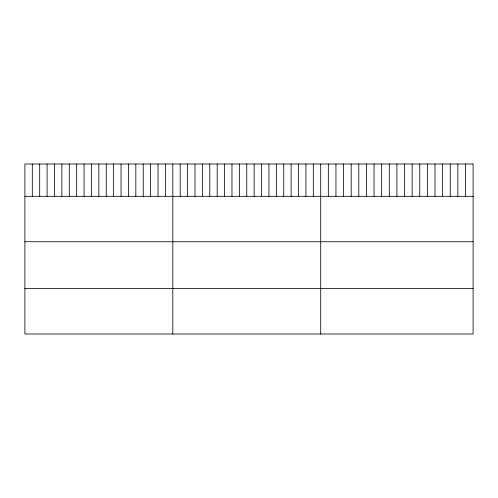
<?xml version="1.0" encoding="UTF-8"?>
<svg xmlns="http://www.w3.org/2000/svg" width="498" height="498" viewBox="0 0 498 498"><rect width="100%" height="100%" fill="white"/><g stroke="black" fill="none" stroke-linecap="round" stroke-linejoin="round"><path stroke-width="0.75" d="M24.9 196.312L473.1 196.312M24.9 241.748L473.1 241.748M24.9 288.566L473.1 288.566M465.481 163.991L465.481 196.312M457.861 163.991L457.861 196.312M450.242 163.991L450.242 196.312M442.622 163.991L442.622 196.312M435.003 163.991L435.003 196.312M427.384 163.991L427.384 196.312M419.764 163.991L419.764 196.312M412.145 163.991L412.145 196.312M404.525 163.991L404.525 196.312M396.906 163.991L396.906 196.312M389.287 163.991L389.287 196.312M381.667 163.991L381.667 196.312M374.048 163.991L374.048 196.312M366.428 163.991L366.428 196.312M358.809 163.991L358.809 196.312M351.19 163.991L351.19 196.312M343.57 163.991L343.57 196.312M335.951 163.991L335.951 196.312M328.331 163.991L328.331 196.312M320.712 163.991L320.712 334.009M313.317 163.991L313.317 196.312M305.921 163.991L305.921 196.312M298.526 163.991L298.526 196.312M291.131 163.991L291.131 196.312M283.736 163.991L283.736 196.312M276.34 163.991L276.34 196.312M268.945 163.991L268.945 196.312M261.55 163.991L261.55 196.312M254.154 163.991L254.154 196.312M246.759 163.991L246.759 196.312M239.364 163.991L239.364 196.312M231.968 163.991L231.968 196.312M224.573 163.991L224.573 196.312M217.178 163.991L217.178 196.312M209.783 163.991L209.783 196.312M202.387 163.991L202.387 196.312M194.992 163.991L194.992 196.312M187.597 163.991L187.597 196.312M180.201 163.991L180.201 196.312M172.806 163.991L172.806 334.009M165.411 163.991L165.411 196.312M158.015 163.991L158.015 196.312M150.62 163.991L150.62 196.312M143.225 163.991L143.225 196.312M135.829 163.991L135.829 196.312M128.434 163.991L128.434 196.312M121.039 163.991L121.039 196.312M113.644 163.991L113.644 196.312M106.248 163.991L106.248 196.312M98.853 163.991L98.853 196.312M91.458 163.991L91.458 196.312M84.062 163.991L84.062 196.312M76.667 163.991L76.667 196.312M69.272 163.991L69.272 196.312M61.877 163.991L61.877 196.312M54.481 163.991L54.481 196.312M47.086 163.991L47.086 196.312M39.691 163.991L39.691 196.312M32.295 163.991L32.295 196.312M473.1 163.991L24.9 163.991L24.9 334.009L473.1 334.009L473.1 163.991"/></g></svg>
